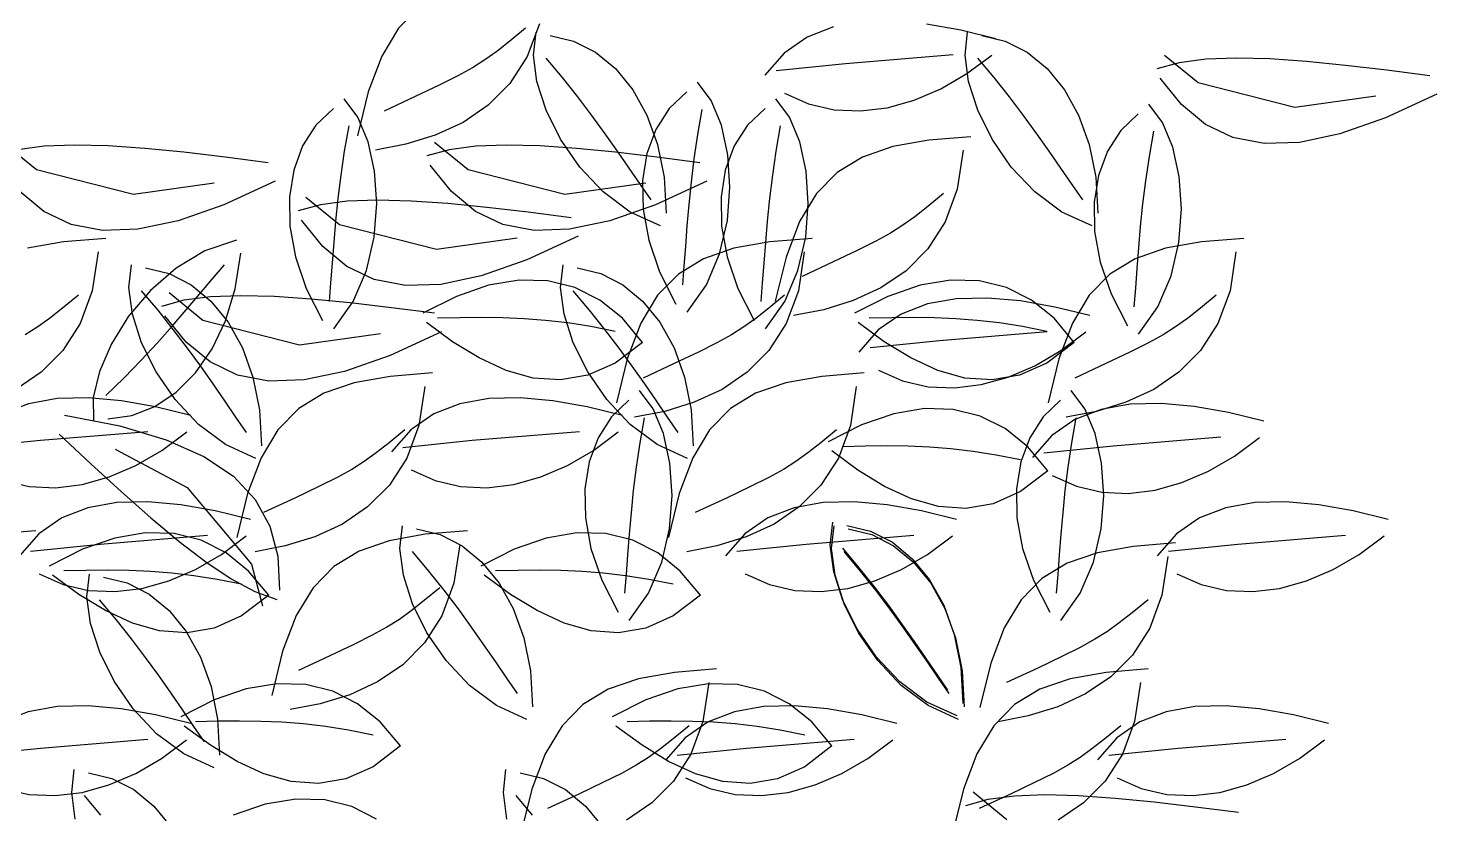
# Model space of a CAD drawing. Header units: millimetres. Extents: x 284148 to 331264, y 78716 to 101523.
# Drawn here: x 316398.7 to 316828.9, y 85575.2 to 85815.1 of the extents above; entities that cross this region are included whole.
import ezdxf

# ---------------------------------------------------------------- set-up
doc = ezdxf.new("R2010")
doc.units = ezdxf.units.MM

# ---------------------------------------------------------------- blocks, each defined once
blk = doc.blocks.new('A$C4D901EEA')
for p, q in [((801.25, 1204.47), (794.92, 1198)), ((794.92, 1198), (789.78, 1189.47)), ((833.69, 1198.01), (828.88, 1194.06)), ((837.93, 1199.37), (834.24, 1189.38)), ((836.1, 1189.81), (836.89, 1196.78)), ((927.73, 1198.38), (919.73, 1195.27)), ((966.6, 1197.39), (956.13, 1199.26)), ((977.35, 1194.78), (966.6, 1197.39)), ((967.92, 1189.81), (968.72, 1196.78)), ((828.88, 1194.06), (824.91, 1190.93)), ((841.19, 1195.82), (848.39, 1194.09)), ((848.39, 1194.09), (855.09, 1190.67)), ((919.73, 1195.27), (912.7, 1190.43)), ((973.02, 1195.82), (980.22, 1194.09)), ((980.22, 1194.09), (986.92, 1190.67)), ((789.78, 1189.47), (785.64, 1178.61)), ((821.28, 1188.32), (817.48, 1185.94)), ((824.91, 1190.93), (821.28, 1188.32)), ((834.24, 1189.38), (828.94, 1181.13)), ((837.18, 1181.69), (836.1, 1189.81)), ((839.87, 1188.88), (844.89, 1182.92)), ((855.09, 1190.67), (861.16, 1185.67)), ((912.7, 1190.43), (906.78, 1183.66)), ((964.26, 1189.85), (931.44, 1187.14)), ((969.01, 1181.69), (967.92, 1189.81)), ((968.47, 1184.12), (976.09, 1189.79)), ((971.7, 1188.88), (976.72, 1182.92)), ((986.92, 1190.67), (992.98, 1185.67)), ((1033.34, 1187.46), (1026.47, 1185.57)), ((1039.09, 1181.31), (1028.85, 1189.69)), ((1041.47, 1188.53), (1033.34, 1187.46)), ((1050.75, 1188.87), (1041.47, 1188.53)), ((1061.03, 1188.61), (1050.75, 1188.87)), ((1072.21, 1187.83), (1061.03, 1188.61)), ((1084.16, 1186.65), (1072.21, 1187.83)), ((813.01, 1183.48), (807.36, 1180.65)), ((817.48, 1185.94), (813.01, 1183.48)), ((861.16, 1185.67), (866.43, 1179.23)), ((931.44, 1187.14), (910.23, 1184.95)), ((960.53, 1179.5), (968.47, 1184.12)), ((992.98, 1185.67), (998.25, 1179.23)), ((1096.76, 1185.17), (1084.16, 1186.65)), ((1109.88, 1183.49), (1096.76, 1185.17)), ((807.36, 1180.65), (800.03, 1177.16)), ((828.94, 1181.13), (822.3, 1174.46)), ((839.99, 1172.95), (837.18, 1181.69)), ((844.89, 1182.92), (849.55, 1177.07)), ((866.43, 1179.23), (870.75, 1171.47)), ((890.37, 1175.91), (886.18, 1181.54)), ((952.39, 1176.01), (960.53, 1179.5)), ((971.82, 1172.95), (969.01, 1181.69)), ((976.72, 1182.92), (981.37, 1177.07)), ((998.25, 1179.23), (1002.58, 1171.47)), ((1034, 1174.67), (1027.53, 1182.75)), ((1068.69, 1173.77), (1039.09, 1181.31)), ((782.48, 1170.85), (778.28, 1176.48)), ((785.64, 1178.61), (782.34, 1165.12)), ((800.03, 1177.16), (790.5, 1172.71)), ((849.55, 1177.07), (853.87, 1171.35)), ((882.95, 1178.55), (877.59, 1173.44)), ((893.51, 1168.35), (890.37, 1175.91)), ((914.3, 1170.85), (910.11, 1176.48)), ((912.78, 1178.18), (920.16, 1174.88)), ((920.16, 1174.88), (927.93, 1173.09)), ((944.16, 1173.73), (952.39, 1176.01)), ((981.37, 1177.07), (985.7, 1171.35)), ((1028.25, 1169.21), (1024.06, 1174.84)), ((1041.34, 1168.62), (1034, 1174.67)), ((1093.35, 1177.26), (1068.69, 1173.77)), ((1112.01, 1177.85), (1096.34, 1170.61)), ((775.05, 1173.49), (769.69, 1168.38)), ((785.62, 1163.29), (782.48, 1170.85)), ((822.3, 1174.46), (814.6, 1169.24)), ((844.39, 1164.08), (839.99, 1172.95)), ((853.87, 1171.35), (857.91, 1165.79)), ((870.75, 1171.47), (873.99, 1162.51)), ((877.59, 1173.44), (873.51, 1167.11)), ((887.57, 1173.21), (886.23, 1165.53)), ((906.88, 1173.49), (901.52, 1168.38)), ((917.45, 1163.29), (914.3, 1170.85)), ((927.93, 1173.09), (935.97, 1172.74)), ((935.97, 1172.74), (944.16, 1173.73)), ((976.22, 1164.08), (971.82, 1172.95)), ((985.7, 1171.35), (989.74, 1165.79)), ((1002.58, 1171.47), (1005.82, 1162.51)), ((1020.83, 1171.86), (1015.47, 1166.74)), ((1096.34, 1170.61), (1082.42, 1165.73)), ((769.69, 1168.38), (765.62, 1162.05)), ((779.68, 1168.15), (778.33, 1160.47)), ((814.6, 1169.24), (806.12, 1165.31)), ((873.51, 1167.11), (870.78, 1159.74)), ((895.47, 1159.37), (893.51, 1168.35)), ((901.52, 1168.38), (897.45, 1162.05)), ((911.51, 1168.15), (910.16, 1160.47)), ((1015.47, 1166.74), (1011.39, 1160.41)), ((1025.46, 1166.52), (1024.11, 1158.84)), ((1031.39, 1161.65), (1028.25, 1169.21)), ((1049.71, 1164.64), (1041.34, 1168.62)), ((684.31, 1154.76), (674.07, 1163.14)), ((686.69, 1161.98), (678.56, 1160.91)), ((695.97, 1162.33), (686.69, 1161.98)), ((706.25, 1162.06), (695.97, 1162.33)), ((717.43, 1161.28), (706.25, 1162.06)), ((765.62, 1162.05), (762.89, 1154.68)), ((787.58, 1154.31), (785.62, 1163.29)), ((797.13, 1162.54), (787.91, 1160.78)), ((806.12, 1165.31), (797.13, 1162.54)), ((816.14, 1154.76), (805.9, 1163.14)), ((818.52, 1161.98), (810.39, 1160.91)), ((827.79, 1162.33), (818.52, 1161.98)), ((838.08, 1162.06), (827.79, 1162.33)), ((849.26, 1161.28), (838.08, 1162.06)), ((850.23, 1155.61), (844.39, 1164.08)), ((857.91, 1165.79), (861.7, 1160.41)), ((873.99, 1162.51), (875.99, 1152.48)), ((886.23, 1165.53), (885.14, 1158.14)), ((897.45, 1162.05), (894.71, 1154.68)), ((919.41, 1154.31), (917.45, 1163.29)), ((945.85, 1161.84), (936.59, 1158.65)), ((956.84, 1163.81), (945.85, 1161.84)), ((969.74, 1164.84), (956.84, 1163.81)), ((982.06, 1155.61), (976.22, 1164.08)), ((989.74, 1165.79), (993.53, 1160.41)), ((1005.82, 1162.51), (1007.82, 1152.48)), ((1033.35, 1152.68), (1031.39, 1161.65)), ((1059.25, 1162.8), (1049.71, 1164.64)), ((1070.1, 1163.14), (1059.25, 1162.8)), ((1082.42, 1165.73), (1070.1, 1163.14)), ((729.38, 1160.1), (717.43, 1161.28)), ((741.98, 1158.62), (729.38, 1160.1)), ((755.1, 1156.94), (741.98, 1158.62)), ((778.33, 1160.47), (777.25, 1153.08)), ((810.39, 1160.91), (803.52, 1159.02)), ((861.21, 1160.1), (849.26, 1161.28)), ((873.81, 1158.62), (861.21, 1160.1)), ((861.7, 1160.41), (865.28, 1155.22)), ((870.78, 1159.74), (869.46, 1151.52)), ((886.93, 1156.94), (873.81, 1158.62)), ((885.14, 1158.14), (884.27, 1151.02)), ((896.12, 1149.5), (895.47, 1159.37)), ((910.16, 1160.47), (909.08, 1153.08)), ((936.59, 1158.65), (928.89, 1153.96)), ((967.36, 1160.72), (965.56, 1148.86)), ((993.53, 1160.41), (997.11, 1155.22)), ((1011.39, 1160.41), (1008.66, 1153.05)), ((1024.11, 1158.84), (1023.02, 1151.44)), ((713.91, 1147.22), (684.31, 1154.76)), ((762.89, 1154.68), (761.57, 1146.46)), ((777.25, 1153.08), (776.38, 1145.96)), ((788.23, 1144.43), (787.58, 1154.31)), ((811.04, 1148.12), (804.58, 1156.2)), ((845.74, 1147.22), (816.14, 1154.76)), ((857.36, 1148.03), (850.23, 1155.61)), ((865.28, 1155.22), (868.68, 1150.26)), ((894.71, 1154.68), (893.39, 1146.46)), ((909.08, 1153.08), (908.2, 1145.96)), ((920.06, 1144.43), (919.41, 1154.31)), ((928.89, 1153.96), (922.56, 1147.49)), ((989.19, 1148.03), (982.06, 1155.61)), ((997.11, 1155.22), (1000.51, 1150.26)), ((1008.66, 1153.05), (1007.34, 1144.83)), ((738.57, 1150.71), (713.91, 1147.22)), ((757.23, 1151.3), (741.56, 1144.06)), ((870.39, 1150.71), (845.74, 1147.22)), ((868.68, 1150.26), (871.94, 1145.54)), ((869.46, 1151.52), (869.62, 1142.64)), ((889.06, 1151.3), (873.39, 1144.06)), ((875.99, 1152.48), (876.61, 1141.5)), ((884.27, 1151.02), (883.57, 1144.18)), ((895.33, 1139.23), (896.12, 1149.5)), ((965.56, 1148.86), (961.87, 1138.87)), ((1000.51, 1150.26), (1003.77, 1145.54)), ((1007.82, 1152.48), (1008.44, 1141.5)), ((1023.02, 1151.44), (1022.15, 1144.33)), ((1034, 1142.8), (1033.35, 1152.68)), ((686.56, 1142.07), (679.22, 1148.12)), ((761.57, 1146.46), (761.72, 1137.58)), ((776.85, 1137.92), (766.61, 1146.31)), ((779.23, 1145.14), (771.1, 1144.08)), ((776.38, 1145.96), (775.68, 1139.12)), ((788.5, 1145.49), (779.23, 1145.14)), ((787.44, 1134.17), (788.23, 1144.43)), ((798.79, 1145.22), (788.5, 1145.49)), ((809.97, 1144.44), (798.79, 1145.22)), ((821.92, 1143.26), (809.97, 1144.44)), ((818.39, 1142.07), (811.04, 1148.12)), ((865.64, 1141.87), (857.36, 1148.03)), ((893.39, 1146.46), (893.55, 1137.58)), ((908.2, 1145.96), (907.51, 1139.12)), ((922.56, 1147.49), (917.41, 1138.96)), ((919.27, 1134.17), (920.06, 1144.43)), ((961.33, 1147.5), (956.52, 1143.55)), ((997.47, 1141.87), (989.19, 1148.03)), ((1007.34, 1144.83), (1007.5, 1135.94)), ((694.93, 1138.09), (686.56, 1142.07)), ((741.56, 1144.06), (727.64, 1139.18)), ((771.1, 1144.08), (764.22, 1142.19)), ((826.76, 1138.09), (818.39, 1142.07)), ((834.52, 1141.78), (821.92, 1143.26)), ((847.64, 1140.1), (834.52, 1141.78)), ((873.39, 1144.06), (859.47, 1139.18)), ((874.92, 1137.64), (865.64, 1141.87)), ((869.62, 1142.64), (871.32, 1133.26)), ((883.57, 1144.18), (883, 1137.62)), ((952.55, 1140.42), (948.92, 1137.81)), ((956.52, 1143.55), (952.55, 1140.42)), ((1006.74, 1137.64), (997.47, 1141.87)), ((1022.15, 1144.33), (1021.45, 1137.49)), ((1033.21, 1132.54), (1034, 1142.8)), ((704.47, 1136.25), (694.93, 1138.09)), ((715.32, 1136.59), (704.47, 1136.25)), ((727.64, 1139.18), (715.32, 1136.59)), ((761.72, 1137.58), (763.42, 1128.2)), ((771.75, 1131.29), (765.29, 1139.36)), ((775.68, 1139.12), (775.11, 1132.56)), ((806.45, 1130.38), (776.85, 1137.92)), ((836.3, 1136.25), (826.76, 1138.09)), ((847.15, 1136.59), (836.3, 1136.25)), ((859.47, 1139.18), (847.15, 1136.59)), ((883, 1137.62), (882.51, 1131.35)), ((892.97, 1129.1), (895.33, 1139.23)), ((893.55, 1137.58), (895.25, 1128.2)), ((907.51, 1139.12), (906.93, 1132.56)), ((917.41, 1138.96), (913.28, 1128.1)), ((948.92, 1137.81), (945.12, 1135.43)), ((961.87, 1138.87), (956.57, 1130.62)), ((1007.5, 1135.94), (1009.2, 1126.57)), ((1021.45, 1137.49), (1020.88, 1130.93)), ((692.62, 1132.79), (681.63, 1130.82)), ((705.53, 1133.82), (692.62, 1132.79)), ((745.44, 1133.31), (735.79, 1130.01)), ((775.11, 1132.56), (774.62, 1126.28)), ((785.08, 1124.04), (787.44, 1134.17)), ((831.1, 1133.87), (806.45, 1130.38)), ((849.77, 1134.46), (834.09, 1127.23)), ((871.32, 1133.26), (874.63, 1123.58)), ((908.31, 1132.79), (897.32, 1130.82)), ((906.93, 1132.56), (906.45, 1126.28)), ((921.21, 1133.82), (908.31, 1132.79)), ((916.9, 1124.04), (919.27, 1134.17)), ((940.65, 1132.97), (935, 1130.14)), ((945.12, 1135.43), (940.65, 1132.97)), ((1040.14, 1132.79), (1029.15, 1130.82)), ((1030.85, 1122.41), (1033.21, 1132.54)), ((1053.04, 1133.82), (1040.14, 1132.79)), ((703.14, 1129.7), (701.34, 1117.83)), ((735.79, 1130.01), (726.94, 1124.7)), ((745.04, 1118.44), (746.74, 1129.3)), ((763.42, 1128.2), (766.73, 1118.52)), ((779.1, 1125.23), (771.75, 1131.29)), ((834.09, 1127.23), (820.17, 1122.34)), ((888.06, 1127.62), (880.36, 1122.93)), ((882.51, 1131.35), (882.07, 1125.35)), ((897.32, 1130.82), (888.06, 1127.62)), ((888.91, 1119.62), (892.97, 1129.1)), ((895.25, 1128.2), (898.56, 1118.52)), ((913.28, 1128.1), (909.97, 1114.61)), ((918.83, 1129.7), (917.03, 1117.83)), ((935, 1130.14), (927.66, 1126.65)), ((956.57, 1130.62), (949.94, 1123.95)), ((1019.89, 1127.62), (1012.19, 1122.93)), ((1029.15, 1130.82), (1019.89, 1127.62)), ((1020.88, 1130.93), (1020.4, 1124.65)), ((1050.66, 1129.7), (1048.86, 1117.83)), ((712.55, 1118.77), (713.35, 1125.74)), ((717.64, 1124.78), (724.84, 1123.05)), ((726.94, 1124.7), (719.1, 1117.87)), ((724.84, 1123.05), (731.55, 1119.63)), ((737.98, 1121.37), (741.7, 1125.74)), ((774.62, 1126.28), (774.17, 1120.28)), ((787.47, 1121.26), (779.1, 1125.23)), ((781.01, 1114.56), (785.08, 1124.04)), ((844.38, 1118.77), (845.17, 1125.74)), ((849.47, 1124.78), (856.67, 1123.05)), ((856.67, 1123.05), (863.38, 1119.63)), ((880.36, 1122.93), (874.02, 1116.46)), ((874.63, 1123.58), (879.61, 1113.78)), ((882.07, 1125.35), (881.62, 1119.62)), ((906.45, 1126.28), (906, 1120.28)), ((912.84, 1114.56), (916.9, 1124.04)), ((927.66, 1126.65), (918.13, 1122.2)), ((949.94, 1123.95), (942.24, 1118.73)), ((1012.19, 1122.93), (1005.85, 1116.46)), ((1009.2, 1126.57), (1012.51, 1116.89)), ((1020.4, 1124.65), (1019.95, 1118.65)), ((713.63, 1110.65), (712.55, 1118.77)), ((731.55, 1119.63), (737.61, 1114.63)), ((734.11, 1116.76), (737.98, 1121.37)), ((774.17, 1120.28), (773.73, 1114.56)), ((797, 1119.41), (787.47, 1121.26)), ((807.86, 1119.76), (797, 1119.41)), ((820.17, 1122.34), (807.86, 1119.76)), ((822.36, 1119.49), (812.56, 1116.12)), ((831.71, 1121.05), (822.36, 1119.49)), ((840.53, 1120.82), (831.71, 1121.05)), ((848.77, 1118.79), (840.53, 1120.82)), ((845.46, 1110.65), (844.38, 1118.77)), ((856.37, 1114.98), (848.77, 1118.79)), ((863.38, 1119.63), (869.44, 1114.63)), ((883.02, 1111.3), (888.91, 1119.62)), ((906, 1120.28), (905.55, 1114.56)), ((942.24, 1118.73), (933.76, 1114.8)), ((954.19, 1119.49), (944.38, 1116.12)), ((963.53, 1121.05), (954.19, 1119.49)), ((972.36, 1120.82), (963.53, 1121.05)), ((980.6, 1118.79), (972.36, 1120.82)), ((988.2, 1114.98), (980.6, 1118.79)), ((1019.95, 1118.65), (1019.5, 1112.93)), ((1026.79, 1112.93), (1030.85, 1122.41)), ((697.11, 1116.47), (692.3, 1112.52)), ((701.34, 1117.83), (697.66, 1107.84)), ((719.1, 1117.87), (712.45, 1110.02)), ((716.32, 1117.84), (721.34, 1111.88)), ((729.35, 1114.91), (722.48, 1113.02)), ((735.1, 1108.76), (724.86, 1117.14)), ((737.48, 1115.98), (729.35, 1114.91)), ((730.04, 1111.96), (734.11, 1116.76)), ((746.76, 1116.32), (737.48, 1115.98)), ((737.61, 1114.63), (742.88, 1108.19)), ((742.06, 1108.66), (745.04, 1118.44)), ((757.04, 1116.06), (746.76, 1116.32)), ((768.22, 1115.28), (757.04, 1116.06)), ((766.73, 1118.52), (771.72, 1108.72)), ((780.17, 1114.1), (768.22, 1115.28)), ((775.12, 1106.24), (781.01, 1114.56)), ((812.56, 1116.12), (802.34, 1110.94)), ((848.15, 1117.84), (853.17, 1111.88)), ((863.28, 1109.41), (856.37, 1114.98)), ((874.02, 1116.46), (868.88, 1107.93)), ((869.44, 1114.63), (874.71, 1108.19)), ((898.56, 1118.52), (903.55, 1108.72)), ((906.95, 1106.24), (912.84, 1114.56)), ((912.8, 1116.47), (907.98, 1112.52)), ((917.03, 1117.83), (913.34, 1107.84)), ((933.76, 1114.8), (924.77, 1112.03)), ((944.38, 1116.12), (934.17, 1110.94)), ((965.26, 1115.38), (956.44, 1113.82)), ((974.78, 1115.61), (965.26, 1115.38)), ((984.84, 1114.7), (974.78, 1115.61)), ((995.32, 1112.83), (984.84, 1114.7)), ((995.11, 1109.41), (988.2, 1114.98)), ((1005.85, 1116.46), (1000.71, 1107.93)), ((1012.51, 1116.89), (1017.49, 1107.09)), ((1044.63, 1116.47), (1039.81, 1112.52)), ((1048.86, 1117.83), (1045.17, 1107.84)), ((692.3, 1112.52), (688.33, 1109.39)), ((712.45, 1110.02), (707.19, 1101.63)), ((716.45, 1101.91), (713.63, 1110.65)), ((721.34, 1111.88), (726, 1106.03)), ((730, 1102.12), (723.54, 1110.2)), ((725.73, 1106.98), (730.04, 1111.96)), ((792.77, 1112.62), (780.17, 1114.1)), ((805.89, 1110.94), (792.77, 1112.62)), ((848.28, 1101.91), (845.46, 1110.65)), ((853.17, 1111.88), (857.83, 1106.03)), ((907.98, 1112.52), (904.02, 1109.39)), ((924.77, 1112.03), (915.55, 1110.27)), ((948.44, 1110.71), (941.42, 1105.87)), ((956.44, 1113.82), (948.44, 1110.71)), ((1006.07, 1110.22), (995.32, 1112.83)), ((1020.9, 1104.6), (1026.79, 1112.93)), ((1039.81, 1112.52), (1035.84, 1109.39)), ((684.7, 1106.78), (680.9, 1104.4)), ((688.33, 1109.39), (684.7, 1106.78)), ((697.66, 1107.84), (692.35, 1099.59)), ((721.16, 1101.84), (725.73, 1106.98)), ((726, 1106.03), (730.33, 1100.31)), ((764.7, 1101.22), (735.1, 1108.76)), ((737.95, 1100.06), (742.06, 1108.66)), ((742.88, 1108.19), (747.21, 1100.43)), ((811.41, 1102.27), (803.41, 1108.12)), ((813.7, 1109.59), (806.85, 1109.42)), ((820.31, 1109.66), (813.7, 1109.59)), ((826.79, 1109.58), (820.31, 1109.66)), ((833.26, 1109.3), (826.79, 1109.58)), ((839.82, 1108.78), (833.26, 1109.3)), ((846.57, 1107.98), (839.82, 1108.78)), ((853.63, 1106.86), (846.57, 1107.98)), ((861.11, 1105.37), (853.63, 1106.86)), ((857.83, 1106.03), (862.16, 1100.31)), ((869.43, 1102.06), (863.28, 1109.41)), ((868.88, 1107.93), (864.75, 1097.07)), ((874.71, 1108.19), (879.04, 1100.43)), ((900.39, 1106.78), (896.59, 1104.4)), ((904.02, 1109.39), (900.39, 1106.78)), ((913.34, 1107.84), (908.04, 1099.59)), ((943.24, 1102.27), (935.24, 1108.12)), ((941.42, 1105.87), (935.5, 1099.09)), ((945.53, 1109.59), (938.68, 1109.42)), ((952.14, 1109.66), (945.53, 1109.59)), ((958.62, 1109.58), (952.14, 1109.66)), ((965.09, 1109.3), (958.62, 1109.58)), ((971.65, 1108.78), (965.09, 1109.3)), ((978.4, 1107.98), (971.65, 1108.78)), ((985.46, 1106.86), (978.4, 1107.98)), ((992.93, 1105.37), (985.46, 1106.86)), ((1001.26, 1102.06), (995.11, 1109.41)), ((1000.71, 1107.93), (996.58, 1097.07)), ((1032.21, 1106.78), (1028.42, 1104.4)), ((1035.84, 1109.39), (1032.21, 1106.78)), ((1045.17, 1107.84), (1039.87, 1099.59)), ((707.19, 1101.63), (703.53, 1093.21)), ((716.29, 1096.59), (721.16, 1101.84)), ((720.85, 1093.04), (716.45, 1101.91)), ((737.35, 1096.07), (730, 1102.12)), ((789.35, 1104.71), (764.7, 1101.22)), ((808.02, 1105.3), (792.35, 1098.06)), ((819.54, 1097.31), (811.41, 1102.27)), ((852.68, 1093.04), (848.28, 1101.91)), ((869.43, 1102.06), (861.11, 1095.73)), ((892.12, 1101.94), (886.47, 1099.11)), ((896.59, 1104.4), (892.12, 1101.94)), ((960.15, 1102.58), (938.94, 1100.39)), ((951.37, 1097.31), (943.24, 1102.27)), ((992.97, 1105.28), (960.15, 1102.58)), ((1001.26, 1102.06), (992.93, 1095.73)), ((997.19, 1099.55), (1004.8, 1105.23)), ((1023.95, 1101.94), (1018.3, 1099.11)), ((1028.42, 1104.4), (1023.95, 1101.94)), ((692.35, 1099.59), (685.72, 1092.92)), ((730.33, 1100.31), (734.37, 1094.75)), ((732.87, 1092.76), (737.95, 1100.06)), ((747.21, 1100.43), (750.45, 1091.47)), ((792.35, 1098.06), (778.43, 1093.18)), ((827.76, 1093.52), (819.54, 1097.31)), ((862.16, 1100.31), (866.2, 1094.75)), ((879.04, 1100.43), (882.28, 1091.47)), ((886.47, 1099.11), (879.13, 1095.62)), ((908.04, 1099.59), (901.41, 1092.92)), ((959.59, 1093.52), (951.37, 1097.31)), ((989.25, 1094.94), (997.19, 1099.55)), ((1018.3, 1099.11), (1010.96, 1095.62)), ((1039.87, 1099.59), (1033.23, 1092.92)), ((685.72, 1092.92), (678.02, 1087.7)), ((703.53, 1093.21), (701.65, 1085.24)), ((711.08, 1091.23), (716.29, 1096.59)), ((726.69, 1084.57), (720.85, 1093.04)), ((734.37, 1094.75), (738.16, 1089.37)), ((745.72, 1092.09), (737.35, 1096.07)), ((778.43, 1093.18), (766.11, 1090.59)), ((836.06, 1091.18), (827.76, 1093.52)), ((858.51, 1084.57), (852.68, 1093.04)), ((861.11, 1095.73), (852.75, 1092)), ((864.75, 1097.07), (861.44, 1083.58)), ((866.2, 1094.75), (869.98, 1089.37)), ((879.13, 1095.62), (869.6, 1091.17)), ((901.41, 1092.92), (893.71, 1087.7)), ((941.49, 1093.62), (948.87, 1090.32)), ((967.88, 1091.18), (959.59, 1093.52)), ((981.11, 1091.45), (989.25, 1094.94)), ((992.93, 1095.73), (984.58, 1092)), ((996.58, 1097.07), (993.27, 1083.58)), ((1010.96, 1095.62), (1001.43, 1091.17)), ((1033.23, 1092.92), (1025.54, 1087.7)), ((705.49, 1085.79), (711.08, 1091.23)), ((726.99, 1086.87), (732.87, 1092.76)), ((738.16, 1089.37), (741.73, 1084.18)), ((755.26, 1090.25), (745.72, 1092.09)), ((750.45, 1091.47), (752.45, 1081.44)), ((766.11, 1090.59), (755.26, 1090.25)), ((781.38, 1089.71), (772.13, 1086.52)), ((792.37, 1091.68), (781.38, 1089.71)), ((805.28, 1092.71), (792.37, 1091.68)), ((802.89, 1088.59), (801.09, 1076.72)), ((844.39, 1090.58), (836.06, 1091.18)), ((852.75, 1092), (844.39, 1090.58)), ((869.98, 1089.37), (873.56, 1084.18)), ((882.28, 1091.47), (884.28, 1081.44)), ((913.21, 1089.71), (903.96, 1086.52)), ((924.2, 1091.68), (913.21, 1089.71)), ((937.11, 1092.71), (924.2, 1091.68)), ((934.72, 1088.59), (932.92, 1076.72)), ((948.87, 1090.32), (956.64, 1088.53)), ((956.64, 1088.53), (964.68, 1088.17)), ((964.68, 1088.17), (972.88, 1089.17)), ((976.22, 1090.58), (967.88, 1091.18)), ((972.88, 1089.17), (981.11, 1091.45)), ((984.58, 1092), (976.22, 1090.58)), ((690.67, 1084.89), (681.84, 1083.32)), ((700.18, 1085.12), (690.67, 1084.89)), ((710.25, 1084.2), (700.18, 1085.12)), ((701.65, 1085.24), (701.75, 1078.22)), ((720.72, 1082.34), (710.25, 1084.2)), ((720.46, 1082.5), (726.99, 1086.87)), ((733.82, 1076.99), (726.69, 1084.57)), ((741.73, 1084.18), (745.13, 1079.22)), ((772.13, 1086.52), (764.42, 1081.83)), ((822.5, 1084.89), (813.67, 1083.32)), ((832.01, 1085.12), (822.5, 1084.89)), ((842.07, 1084.2), (832.01, 1085.12)), ((852.55, 1082.34), (842.07, 1084.2)), ((865.65, 1076.99), (858.51, 1084.57)), ((865.28, 1084.39), (859.93, 1079.28)), ((872.71, 1081.75), (868.52, 1087.38)), ((873.56, 1084.18), (876.96, 1079.22)), ((893.71, 1087.7), (885.23, 1083.77)), ((903.96, 1086.52), (896.25, 1081.83)), ((997.11, 1084.39), (991.75, 1079.28)), ((1004.54, 1081.75), (1000.35, 1087.38)), ((1025.54, 1087.7), (1017.06, 1083.77)), ((681.84, 1083.32), (673.85, 1080.22)), ((713.45, 1079.76), (720.46, 1082.5)), ((731.47, 1079.72), (720.72, 1082.34)), ((752.45, 1081.44), (753.06, 1070.46)), ((764.42, 1081.83), (758.09, 1075.36)), ((805.68, 1080.22), (798.65, 1075.37)), ((813.67, 1083.32), (805.68, 1080.22)), ((863.3, 1079.72), (852.55, 1082.34)), ((876.24, 1081), (867.02, 1079.24)), ((875.85, 1074.19), (872.71, 1081.75)), ((885.23, 1083.77), (876.24, 1081)), ((884.28, 1081.44), (884.89, 1070.46)), ((896.25, 1081.83), (889.92, 1075.36)), ((946.15, 1080.27), (936.35, 1076.9)), ((955.5, 1081.83), (946.15, 1080.27)), ((964.32, 1081.6), (955.5, 1081.83)), ((972.56, 1079.57), (964.32, 1081.6)), ((1008.07, 1081), (998.84, 1079.24)), ((1009.5, 1081.61), (1001.5, 1078.5)), ((1007.68, 1074.19), (1004.54, 1081.75)), ((1017.06, 1083.77), (1008.07, 1081)), ((1018.32, 1083.18), (1009.5, 1081.61)), ((1027.84, 1083.4), (1018.32, 1083.18)), ((1037.9, 1082.49), (1027.84, 1083.4)), ((1048.38, 1080.62), (1037.9, 1082.49)), ((1059.13, 1078.01), (1048.38, 1080.62)), ((692.89, 1079.85), (709.83, 1076.54)), ((706.12, 1078.75), (713.45, 1079.76)), ((709.83, 1076.54), (723.97, 1072.35)), ((742.09, 1070.83), (733.82, 1076.99)), ((745.13, 1079.22), (748.39, 1074.5)), ((801.09, 1076.72), (797.41, 1066.74)), ((859.93, 1079.28), (855.85, 1072.95)), ((873.92, 1070.83), (865.65, 1076.99)), ((869.91, 1079.06), (868.57, 1071.38)), ((876.96, 1079.22), (880.22, 1074.5)), ((936.35, 1076.9), (926.13, 1071.72)), ((932.92, 1076.72), (929.23, 1066.74)), ((980.17, 1075.77), (972.56, 1079.57)), ((987.07, 1070.19), (980.17, 1075.77)), ((991.75, 1079.28), (987.68, 1072.95)), ((1001.5, 1078.5), (994.48, 1073.66)), ((1001.74, 1079.06), (1000.39, 1071.38)), ((685.56, 1072.09), (664.35, 1069.9)), ((718.38, 1074.79), (685.56, 1072.09)), ((691.3, 1074.03), (700.96, 1064.99)), ((722.59, 1069.06), (730.2, 1074.73)), ((723.97, 1072.35), (735.47, 1067.23)), ((758.09, 1075.36), (752.94, 1066.83)), ((792.05, 1071.42), (788.08, 1068.29)), ((796.86, 1075.36), (792.05, 1071.42)), ((798.65, 1075.37), (792.73, 1068.6)), ((817.38, 1072.09), (796.17, 1069.9)), ((850.21, 1074.79), (817.38, 1072.09)), ((855.85, 1072.95), (853.12, 1065.59)), ((854.42, 1069.06), (862.03, 1074.73)), ((868.57, 1071.38), (867.48, 1063.98)), ((877.81, 1065.22), (875.85, 1074.19)), ((889.92, 1075.36), (884.77, 1066.83)), ((923.88, 1071.42), (919.91, 1068.29)), ((928.69, 1075.36), (923.88, 1071.42)), ((987.68, 1072.95), (984.95, 1065.59)), ((994.48, 1073.66), (988.55, 1066.88)), ((1000.39, 1071.38), (999.31, 1063.98)), ((1009.64, 1065.22), (1007.68, 1074.19)), ((1046.03, 1073.07), (1013.21, 1070.37)), ((1050.25, 1067.35), (1057.86, 1073.02)), ((708.36, 1069.4), (730.39, 1057.79)), ((714.65, 1064.44), (722.59, 1069.06)), ((735.47, 1067.23), (744.47, 1061.16)), ((751.37, 1066.6), (742.09, 1070.83)), ((788.08, 1068.29), (784.45, 1065.68)), ((846.48, 1064.44), (854.42, 1069.06)), ((883.2, 1066.6), (873.92, 1070.83)), ((919.91, 1068.29), (916.28, 1065.68)), ((935.21, 1063.05), (927.2, 1068.9)), ((937.49, 1070.38), (930.64, 1070.2)), ((944.1, 1070.45), (937.49, 1070.38)), ((950.59, 1070.36), (944.1, 1070.45)), ((957.05, 1070.08), (950.59, 1070.36)), ((963.61, 1069.56), (957.05, 1070.08)), ((970.36, 1068.76), (963.61, 1069.56)), ((977.42, 1067.64), (970.36, 1068.76)), ((984.9, 1066.15), (977.42, 1067.64)), ((993.23, 1062.84), (987.07, 1070.19)), ((1013.21, 1070.37), (992, 1068.18)), ((1042.31, 1062.73), (1050.25, 1067.35)), ((700.96, 1064.99), (710.31, 1056.41)), ((706.51, 1060.96), (714.65, 1064.44)), ((752.94, 1066.83), (748.81, 1055.96)), ((780.65, 1063.29), (776.18, 1060.84)), ((784.45, 1065.68), (780.65, 1063.29)), ((797.41, 1066.74), (792.11, 1058.48)), ((798.73, 1063.13), (806.1, 1059.83)), ((838.34, 1060.96), (846.48, 1064.44)), ((853.12, 1065.59), (851.8, 1057.37)), ((867.48, 1063.98), (866.61, 1056.86)), ((878.46, 1055.34), (877.81, 1065.22)), ((884.77, 1066.83), (880.64, 1055.96)), ((912.48, 1063.29), (908.01, 1060.84)), ((916.28, 1065.68), (912.48, 1063.29)), ((929.23, 1066.74), (923.93, 1058.48)), ((943.33, 1058.09), (935.21, 1063.05)), ((984.95, 1065.59), (983.63, 1057.37)), ((993.23, 1062.84), (984.9, 1056.52)), ((999.31, 1063.98), (998.44, 1056.86)), ((1010.29, 1055.34), (1009.64, 1065.22)), ((1034.16, 1059.24), (1042.31, 1062.73)), ((674.28, 1059.83), (682.05, 1058.04)), ((690.09, 1057.68), (698.28, 1058.68)), ((698.28, 1058.68), (706.51, 1060.96)), ((744.47, 1061.16), (751.12, 1054.08)), ((776.18, 1060.84), (770.53, 1058.01)), ((792.11, 1058.48), (785.47, 1051.82)), ((806.1, 1059.83), (813.87, 1058.04)), ((821.92, 1057.68), (830.11, 1058.68)), ((830.11, 1058.68), (838.34, 1060.96)), ((908.01, 1060.84), (902.36, 1058.01)), ((923.93, 1058.48), (917.3, 1051.82)), ((994.55, 1061.41), (1001.93, 1058.11)), ((1025.94, 1056.96), (1034.16, 1059.24)), ((682.05, 1058.04), (690.09, 1057.68)), ((710.31, 1056.41), (719.3, 1048.46)), ((730.39, 1057.79), (749.97, 1034.35)), ((748.81, 1055.96), (745.51, 1042.48)), ((751.12, 1054.08), (755.58, 1045.95)), ((763.19, 1054.52), (753.67, 1050.06)), ((770.53, 1058.01), (763.19, 1054.52)), ((813.87, 1058.04), (821.92, 1057.68)), ((851.8, 1057.37), (851.96, 1048.48)), ((866.61, 1056.86), (865.91, 1050.03)), ((880.64, 1055.96), (877.33, 1042.48)), ((877.67, 1045.08), (878.46, 1055.34)), ((895.02, 1054.52), (885.49, 1050.06)), ((902.36, 1058.01), (895.02, 1054.52)), ((951.55, 1054.3), (943.33, 1058.09)), ((959.85, 1051.96), (951.55, 1054.3)), ((984.9, 1056.52), (976.54, 1052.78)), ((983.63, 1057.37), (983.78, 1048.48)), ((998.44, 1056.86), (997.74, 1050.03)), ((1001.93, 1058.11), (1009.7, 1056.32)), ((1009.5, 1045.08), (1010.29, 1055.34)), ((1009.7, 1056.32), (1017.74, 1055.96)), ((1017.74, 1055.96), (1025.94, 1056.96)), ((700.05, 1051.58), (692.05, 1048.47)), ((708.87, 1053.15), (700.05, 1051.58)), ((718.38, 1053.38), (708.87, 1053.15)), ((728.45, 1052.46), (718.38, 1053.38)), ((738.92, 1050.6), (728.45, 1052.46)), ((749.67, 1047.98), (738.92, 1050.6)), ((785.47, 1051.82), (777.77, 1046.59)), ((865.91, 1050.03), (865.34, 1043.47)), ((915.73, 1051.58), (907.74, 1048.47)), ((917.3, 1051.82), (909.6, 1046.59)), ((924.56, 1053.15), (915.73, 1051.58)), ((934.07, 1053.38), (924.56, 1053.15)), ((944.13, 1052.46), (934.07, 1053.38)), ((954.61, 1050.6), (944.13, 1052.46)), ((965.36, 1047.98), (954.61, 1050.6)), ((968.18, 1051.36), (959.85, 1051.96)), ((976.54, 1052.78), (968.18, 1051.36)), ((997.74, 1050.03), (997.17, 1043.47)), ((1047.56, 1051.58), (1039.57, 1048.47)), ((1056.39, 1053.15), (1047.56, 1051.58)), ((1065.9, 1053.38), (1056.39, 1053.15)), ((1075.96, 1052.46), (1065.9, 1053.38)), ((1086.44, 1050.6), (1075.96, 1052.46)), ((1097.19, 1047.98), (1086.44, 1050.6)), ((692.05, 1048.47), (685.02, 1043.63)), ((719.3, 1048.46), (727.91, 1041.28)), ((755.58, 1045.95), (757.99, 1036.75)), ((777.77, 1046.59), (769.29, 1042.67)), ((795.3, 1039.1), (796.09, 1046.07)), ((851.96, 1048.48), (853.66, 1039.11)), ((907.74, 1048.47), (900.71, 1043.63)), ((909.6, 1046.59), (901.12, 1042.67)), ((926.74, 1040.14), (927.54, 1047.12)), ((927.13, 1039.1), (927.92, 1046.07)), ((931.83, 1046.16), (939.03, 1044.43)), ((983.78, 1048.48), (985.49, 1039.11)), ((1039.57, 1048.47), (1032.54, 1043.63)), ((684.15, 1044.49), (671.25, 1043.46)), ((685.02, 1043.63), (679.1, 1036.86)), ((708.21, 1042.32), (698.4, 1038.95)), ((736.58, 1043.05), (703.76, 1040.35)), ((717.55, 1043.88), (708.21, 1042.32)), ((726.37, 1043.65), (717.55, 1043.88)), ((734.62, 1041.62), (726.37, 1043.65)), ((727.91, 1041.28), (736.09, 1035.04)), ((742.22, 1037.82), (734.62, 1041.62)), ((740.79, 1037.32), (748.4, 1042.99)), ((769.29, 1042.67), (760.3, 1039.9)), ((792.09, 1041.49), (782.83, 1038.3)), ((803.07, 1043.46), (792.09, 1041.49)), ((800.39, 1045.11), (807.59, 1043.38)), ((815.98, 1044.49), (803.07, 1043.46)), ((807.59, 1043.38), (814.29, 1039.96)), ((840.04, 1042.32), (830.23, 1038.95)), ((849.38, 1043.88), (840.04, 1042.32)), ((858.2, 1043.65), (849.38, 1043.88)), ((866.45, 1041.62), (858.2, 1043.65)), ((865.34, 1043.47), (864.85, 1037.19)), ((874.05, 1037.82), (866.45, 1041.62)), ((875.31, 1034.95), (877.67, 1045.08)), ((901.12, 1042.67), (892.13, 1039.9)), ((900.71, 1043.63), (894.79, 1036.86)), ((952.27, 1043.05), (919.44, 1040.35)), ((932.22, 1045.11), (939.42, 1043.38)), ((939.03, 1044.43), (945.74, 1041)), ((939.42, 1043.38), (946.12, 1039.96)), ((956.48, 1037.32), (964.09, 1042.99)), ((997.17, 1043.47), (996.68, 1037.19)), ((1007.14, 1034.95), (1009.5, 1045.08)), ((1032.54, 1043.63), (1026.62, 1036.86)), ((1084.1, 1043.05), (1051.27, 1040.35)), ((1088.31, 1037.32), (1095.92, 1042.99)), ((703.76, 1040.35), (682.55, 1038.16)), ((698.4, 1038.95), (688.19, 1033.77)), ((732.85, 1032.7), (740.79, 1037.32)), ((749.13, 1032.24), (742.22, 1037.82)), ((760.3, 1039.9), (751.08, 1038.13)), ((782.83, 1038.3), (775.12, 1033.61)), ((796.38, 1030.98), (795.3, 1039.1)), ((799.07, 1038.17), (804.09, 1032.21)), ((813.6, 1040.37), (811.8, 1028.51)), ((814.29, 1039.96), (820.36, 1034.96)), ((830.23, 1038.95), (820.02, 1033.77)), ((853.66, 1039.11), (856.97, 1029.43)), ((864.85, 1037.19), (864.41, 1031.19)), ((880.96, 1032.24), (874.05, 1037.82)), ((892.13, 1039.9), (882.91, 1038.13)), ((919.44, 1040.35), (898.23, 1038.16)), ((927.82, 1032.03), (926.74, 1040.14)), ((928.21, 1030.98), (927.13, 1039.1)), ((930.51, 1039.21), (935.53, 1033.25)), ((930.9, 1038.17), (935.92, 1032.21)), ((945.74, 1041), (951.8, 1036.01)), ((946.12, 1039.96), (952.19, 1034.96)), ((948.54, 1032.7), (956.48, 1037.32)), ((985.49, 1039.11), (988.79, 1029.43)), ((996.68, 1037.19), (996.23, 1031.19)), ((1008.33, 1037.8), (999.07, 1034.61)), ((1019.32, 1039.77), (1008.33, 1037.8)), ((1032.22, 1040.8), (1019.32, 1039.77)), ((1051.27, 1040.35), (1030.06, 1038.16)), ((1080.37, 1032.7), (1088.31, 1037.32)), ((724.71, 1029.22), (732.85, 1032.7)), ((736.09, 1035.04), (743.81, 1029.89)), ((749.97, 1034.35), (753.36, 1021.56)), ((757.99, 1036.75), (758.5, 1026.41)), ((775.12, 1033.61), (768.79, 1027.14)), ((820.36, 1034.96), (825.63, 1028.52)), ((871.25, 1025.46), (875.31, 1034.95)), ((935.53, 1033.25), (940.19, 1027.4)), ((940.4, 1029.22), (948.54, 1032.7)), ((951.8, 1036.01), (957.07, 1029.56)), ((952.19, 1034.96), (957.46, 1028.52)), ((999.07, 1034.61), (991.37, 1029.92)), ((1003.07, 1025.46), (1007.14, 1034.95)), ((1029.84, 1036.68), (1028.04, 1024.82)), ((1072.23, 1029.22), (1080.37, 1032.7)), ((685.1, 1031.38), (692.48, 1028.09)), ((697.26, 1025.1), (689.25, 1030.95)), ((699.54, 1032.43), (692.7, 1032.25)), ((706.16, 1032.49), (699.54, 1032.43)), ((699.75, 1024.32), (700.55, 1031.29)), ((704.84, 1030.33), (712.04, 1028.6)), ((712.64, 1032.41), (706.16, 1032.49)), ((712.04, 1028.6), (718.75, 1025.18)), ((719.11, 1032.13), (712.64, 1032.41)), ((716.48, 1026.94), (724.71, 1029.22)), ((725.66, 1031.61), (719.11, 1032.13)), ((732.42, 1030.81), (725.66, 1031.61)), ((739.48, 1029.69), (732.42, 1030.81)), ((746.95, 1028.2), (739.48, 1029.69)), ((743.81, 1029.89), (751.03, 1025.99)), ((755.28, 1024.89), (749.13, 1032.24)), ((799.19, 1022.24), (796.38, 1030.98)), ((804.09, 1032.21), (808.75, 1026.36)), ((811.8, 1028.51), (808.11, 1018.52)), ((829.09, 1025.1), (821.08, 1030.95)), ((831.37, 1032.43), (824.53, 1032.25)), ((825.63, 1028.52), (829.96, 1020.76)), ((837.98, 1032.49), (831.37, 1032.43)), ((844.47, 1032.41), (837.98, 1032.49)), ((850.94, 1032.13), (844.47, 1032.41)), ((857.49, 1031.61), (850.94, 1032.13)), ((856.97, 1029.43), (861.95, 1019.63)), ((864.25, 1030.81), (857.49, 1031.61)), ((864.41, 1031.19), (863.96, 1025.47)), ((871.31, 1029.69), (864.25, 1030.81)), ((878.78, 1028.2), (871.31, 1029.69)), ((887.11, 1024.89), (880.96, 1032.24)), ((900.79, 1031.38), (908.16, 1028.09)), ((930.64, 1023.28), (927.82, 1032.03)), ((931.02, 1022.24), (928.21, 1030.98)), ((932.17, 1026.94), (940.4, 1029.22)), ((935.92, 1032.21), (940.57, 1026.36)), ((957.07, 1029.56), (961.4, 1021.8)), ((957.46, 1028.52), (961.78, 1020.76)), ((991.37, 1029.92), (985.03, 1023.45)), ((988.79, 1029.43), (993.78, 1019.63)), ((996.23, 1031.19), (995.79, 1025.47)), ((1032.61, 1031.38), (1039.99, 1028.09)), ((1064, 1026.94), (1072.23, 1029.22)), ((692.48, 1028.09), (700.25, 1026.3)), ((705.39, 1020.14), (697.26, 1025.1)), ((700.83, 1016.2), (699.75, 1024.32)), ((700.25, 1026.3), (708.29, 1025.94)), ((708.29, 1025.94), (716.48, 1026.94)), ((718.75, 1025.18), (724.81, 1020.18)), ((755.28, 1024.89), (746.95, 1018.56)), ((751.03, 1025.99), (757.71, 1023.5)), ((768.79, 1027.14), (763.64, 1018.61)), ((807.56, 1027.14), (802.75, 1023.2)), ((808.75, 1026.36), (813.07, 1020.64)), ((837.22, 1020.14), (829.09, 1025.1)), ((865.35, 1017.14), (871.25, 1025.46)), ((887.11, 1024.89), (878.78, 1018.56)), ((908.16, 1028.09), (915.93, 1026.3)), ((915.93, 1026.3), (923.98, 1025.94)), ((923.98, 1025.94), (932.17, 1026.94)), ((940.19, 1027.4), (944.52, 1021.69)), ((940.57, 1026.36), (944.9, 1020.64)), ((997.18, 1017.14), (1003.07, 1025.46)), ((1028.04, 1024.82), (1024.35, 1014.83)), ((1039.99, 1028.09), (1047.76, 1026.3)), ((1047.76, 1026.3), (1055.8, 1025.94)), ((1055.8, 1025.94), (1064, 1026.94)), ((703.52, 1023.39), (708.54, 1017.43)), ((713.61, 1016.35), (705.39, 1020.14)), ((724.81, 1020.18), (730.08, 1013.74)), ((798.78, 1020.07), (795.15, 1017.46)), ((802.75, 1023.2), (798.78, 1020.07)), ((803.59, 1013.37), (799.19, 1022.24)), ((813.07, 1020.64), (817.11, 1015.08)), ((829.96, 1020.76), (833.19, 1011.8)), ((845.44, 1016.35), (837.22, 1020.14)), ((935.04, 1014.42), (930.64, 1023.28)), ((935.42, 1013.37), (931.02, 1022.24)), ((944.52, 1021.69), (948.56, 1016.13)), ((944.9, 1020.64), (948.94, 1015.08)), ((961.4, 1021.8), (964.64, 1012.84)), ((961.78, 1020.76), (965.02, 1011.8)), ((985.03, 1023.45), (979.89, 1014.92)), ((1023.81, 1023.45), (1018.99, 1019.51)), ((703.65, 1007.46), (700.83, 1016.2)), ((708.54, 1017.43), (713.2, 1011.58)), ((721.9, 1014.01), (713.61, 1016.35)), ((746.95, 1018.56), (738.6, 1014.83)), ((763.64, 1018.61), (759.51, 1007.74)), ((795.15, 1017.46), (791.35, 1015.07)), ((808.11, 1018.52), (802.81, 1010.26)), ((853.73, 1014.01), (845.44, 1016.35)), ((878.78, 1018.56), (870.43, 1014.83)), ((948.56, 1016.13), (952.35, 1010.74)), ((1015.02, 1016.38), (1011.39, 1013.77)), ((1018.99, 1019.51), (1015.02, 1016.38)), ((713.2, 1011.58), (717.53, 1005.86)), ((730.24, 1013.41), (721.9, 1014.01)), ((730.08, 1013.74), (734.41, 1005.97)), ((738.6, 1014.83), (730.24, 1013.41)), ((786.88, 1012.62), (781.23, 1009.79)), ((791.35, 1015.07), (786.88, 1012.62)), ((809.43, 1004.9), (803.59, 1013.37)), ((817.11, 1015.08), (820.9, 1009.7)), ((833.19, 1011.8), (835.2, 1001.77)), ((862.07, 1013.41), (853.73, 1014.01)), ((870.43, 1014.83), (862.07, 1013.41)), ((940.88, 1005.94), (935.04, 1014.42)), ((941.26, 1004.9), (935.42, 1013.37)), ((948.94, 1015.08), (952.73, 1009.7)), ((964.64, 1012.84), (966.64, 1002.81)), ((965.02, 1011.8), (967.02, 1001.77)), ((979.89, 1014.92), (975.76, 1004.05)), ((1007.6, 1011.38), (1003.13, 1008.93)), ((1011.39, 1013.77), (1007.6, 1011.38)), ((1024.35, 1014.83), (1019.05, 1006.57)), ((708.05, 998.59), (703.65, 1007.46)), ((759.51, 1007.74), (756.21, 994.26)), ((781.23, 1009.79), (773.9, 1006.3)), ((802.81, 1010.26), (796.17, 1003.6)), ((820.9, 1009.7), (824.48, 1004.51)), ((952.35, 1010.74), (955.92, 1005.56)), ((952.73, 1009.7), (956.31, 1004.51)), ((1003.13, 1008.93), (997.48, 1006.1)), ((717.53, 1005.86), (721.57, 1000.3)), ((734.41, 1005.97), (737.65, 997.01)), ((773.9, 1006.3), (764.37, 1001.85)), ((796.17, 1003.6), (788.47, 998.38)), ((816.56, 997.32), (809.43, 1004.9)), ((824.48, 1004.51), (827.88, 999.55)), ((948.01, 998.37), (940.88, 1005.94)), ((948.39, 997.32), (941.26, 1004.9)), ((955.92, 1005.56), (959.32, 1000.59)), ((956.31, 1004.51), (959.71, 999.55)), ((966.64, 1002.81), (967.25, 991.83)), ((975.76, 1004.05), (972.45, 990.57)), ((990.14, 1002.61), (980.61, 998.16)), ((997.48, 1006.1), (990.14, 1002.61)), ((1019.05, 1006.57), (1012.41, 999.91)), ((713.88, 990.11), (708.05, 998.59)), ((721.57, 1000.3), (725.36, 994.92)), ((788.47, 998.38), (779.99, 994.45)), ((827.88, 999.55), (831.14, 994.83)), ((835.2, 1001.77), (835.81, 990.79)), ((868.17, 999.32), (858.91, 996.13)), ((879.16, 1001.29), (868.17, 999.32)), ((892.06, 1002.32), (879.16, 1001.29)), ((889.68, 998.2), (887.88, 986.33)), ((956.28, 992.21), (948.01, 998.37)), ((959.32, 1000.59), (962.58, 995.87)), ((959.71, 999.55), (962.97, 994.83)), ((967.02, 1001.77), (967.64, 990.79)), ((1000, 999.32), (990.74, 996.13)), ((1010.99, 1001.29), (1000, 999.32)), ((1012.41, 999.91), (1004.72, 994.69)), ((1023.89, 1002.32), (1010.99, 1001.29)), ((1021.51, 998.2), (1019.71, 986.33)), ((725.36, 994.92), (728.93, 989.73)), ((737.65, 997.01), (739.65, 986.98)), ((748.39, 996.24), (738.59, 992.87)), ((757.74, 997.8), (748.39, 996.24)), ((766.56, 997.56), (757.74, 997.8)), ((774.8, 995.54), (766.56, 997.56)), ((779.99, 994.45), (771, 991.68)), ((782.41, 991.73), (774.8, 995.54)), ((824.84, 991.16), (816.56, 997.32)), ((858.91, 996.13), (851.21, 991.44)), ((880.22, 996.24), (870.42, 992.87)), ((889.57, 997.8), (880.22, 996.24)), ((898.39, 997.56), (889.57, 997.8)), ((906.63, 995.54), (898.39, 997.56)), ((914.24, 991.73), (906.63, 995.54)), ((956.67, 991.16), (948.39, 997.32)), ((990.74, 996.13), (983.04, 991.44)), ((1004.72, 994.69), (996.23, 990.76)), ((690.63, 990.85), (681.81, 989.28)), ((700.14, 991.08), (690.63, 990.85)), ((710.21, 990.16), (700.14, 991.08)), ((720.69, 988.3), (710.21, 990.16)), ((721.02, 982.54), (713.88, 990.11)), ((738.59, 992.87), (728.38, 987.69)), ((728.93, 989.73), (732.33, 984.77)), ((771, 991.68), (761.78, 989.91)), ((789.31, 986.15), (782.41, 991.73)), ((834.12, 986.93), (824.84, 991.16)), ((851.21, 991.44), (844.87, 984.97)), ((870.42, 992.87), (860.2, 987.69)), ((906.32, 990.85), (897.5, 989.28)), ((915.83, 991.08), (906.32, 990.85)), ((921.14, 986.15), (914.24, 991.73)), ((925.9, 990.16), (915.83, 991.08)), ((936.37, 988.3), (925.9, 990.16)), ((965.56, 987.97), (956.28, 992.21)), ((965.95, 986.93), (956.67, 991.16)), ((983.04, 991.44), (976.7, 984.97)), ((996.23, 990.76), (987.25, 987.99)), ((1038.15, 990.85), (1029.32, 989.28)), ((1047.66, 991.08), (1038.15, 990.85)), ((1057.73, 990.16), (1047.66, 991.08)), ((1068.2, 988.3), (1057.73, 990.16)), ((681.81, 989.28), (673.81, 986.18)), ((731.44, 985.69), (720.69, 988.3)), ((739.73, 986.34), (732.88, 986.16)), ((739.65, 986.98), (740.26, 976.01)), ((746.34, 986.41), (739.73, 986.34)), ((752.83, 986.33), (746.34, 986.41)), ((759.29, 986.05), (752.83, 986.33)), ((765.85, 985.53), (759.29, 986.05)), ((772.6, 984.73), (765.85, 985.53)), ((795.47, 978.81), (789.31, 986.15)), ((871.56, 986.34), (864.71, 986.16)), ((878.17, 986.41), (871.56, 986.34)), ((884.66, 986.33), (878.17, 986.41)), ((889.5, 986.18), (882.47, 981.34)), ((887.88, 986.33), (884.19, 976.34)), ((891.12, 986.05), (884.66, 986.33)), ((897.5, 989.28), (889.5, 986.18)), ((897.68, 985.53), (891.12, 986.05)), ((904.43, 984.73), (897.68, 985.53)), ((927.29, 978.81), (921.14, 986.15)), ((947.12, 985.69), (936.37, 988.3)), ((987.25, 987.99), (978.02, 986.22)), ((1021.33, 986.18), (1014.3, 981.34)), ((1019.71, 986.33), (1016.02, 976.34)), ((1029.32, 989.28), (1021.33, 986.18)), ((1078.95, 985.69), (1068.2, 988.3)), ((729.29, 976.38), (721.02, 982.54)), ((737.45, 979.02), (729.44, 984.87)), ((732.33, 984.77), (735.59, 980.05)), ((779.66, 983.6), (772.6, 984.73)), ((787.14, 982.12), (779.66, 983.6)), ((844.87, 984.97), (839.73, 976.44)), ((869.27, 979.02), (861.27, 984.87)), ((878.83, 981.02), (874.87, 977.89)), ((882.47, 981.34), (876.55, 974.56)), ((883.65, 984.97), (878.83, 981.02)), ((911.49, 983.6), (904.43, 984.73)), ((918.97, 982.12), (911.49, 983.6)), ((976.7, 984.97), (971.56, 976.44)), ((1010.66, 981.02), (1006.69, 977.89)), ((1014.3, 981.34), (1008.38, 974.56)), ((1015.48, 984.97), (1010.66, 981.02)), ((685.52, 978.05), (664.31, 975.86)), ((718.34, 980.75), (685.52, 978.05)), ((722.55, 975.02), (730.17, 980.7)), ((745.57, 974.06), (737.45, 979.02)), ((795.47, 978.81), (787.14, 972.48)), ((877.4, 974.06), (869.27, 979.02)), ((874.87, 977.89), (871.24, 975.28)), ((901.21, 978.05), (880, 975.86)), ((934.03, 980.75), (901.21, 978.05)), ((927.29, 978.81), (918.97, 972.48)), ((938.24, 975.02), (945.86, 980.7)), ((1006.69, 977.89), (1003.06, 975.28)), ((1033.04, 978.05), (1011.83, 975.86)), ((1065.86, 980.75), (1033.04, 978.05)), ((1070.07, 975.02), (1077.68, 980.7)), ((714.62, 970.41), (722.55, 975.02)), ((738.57, 972.15), (729.29, 976.38)), ((753.8, 970.27), (745.57, 974.06)), ((787.14, 972.48), (778.78, 968.75)), ((839.73, 976.44), (835.6, 965.57)), ((867.44, 972.9), (862.97, 970.44)), ((871.24, 975.28), (867.44, 972.9)), ((885.62, 970.27), (877.4, 974.06)), ((884.19, 976.34), (878.89, 968.09)), ((918.97, 972.48), (910.61, 968.75)), ((930.3, 970.41), (938.24, 975.02)), ((971.56, 976.44), (967.43, 965.57)), ((999.27, 972.9), (994.8, 970.44)), ((1003.06, 975.28), (999.27, 972.9)), ((1016.02, 976.34), (1010.72, 968.09)), ((1062.13, 970.41), (1070.07, 975.02)), ((695.09, 964.61), (695.88, 971.58)), ((700.18, 970.62), (707.38, 968.89)), ((706.47, 966.92), (714.62, 970.41)), ((707.38, 968.89), (714.09, 965.47)), ((762.09, 967.93), (753.8, 970.27)), ((778.78, 968.75), (770.42, 967.32)), ((826.92, 964.61), (827.71, 971.58)), ((832.01, 970.62), (839.21, 968.89)), ((839.21, 968.89), (845.91, 965.47)), ((862.97, 970.44), (857.32, 967.62)), ((878.89, 968.09), (872.25, 961.42)), ((882.55, 969.09), (889.93, 965.79)), ((893.92, 967.93), (885.62, 970.27)), ((910.61, 968.75), (902.25, 967.32)), ((922.16, 966.92), (930.3, 970.41)), ((994.8, 970.44), (989.15, 967.62)), ((1010.72, 968.09), (1004.08, 961.42)), ((1014.38, 969.09), (1021.76, 965.79)), ((1053.99, 966.92), (1062.13, 970.41)), ((674.24, 965.79), (682.01, 964)), ((682.01, 964), (690.05, 963.64)), ((690.05, 963.64), (698.25, 964.64)), ((696.17, 956.49), (695.09, 964.61)), ((698.25, 964.64), (706.47, 966.92)), ((714.09, 965.47), (720.15, 960.47)), ((770.42, 967.32), (762.09, 967.93)), ((828, 956.49), (826.92, 964.61)), ((835.6, 965.57), (832.29, 952.08)), ((849.98, 964.12), (840.45, 959.67)), ((845.91, 965.47), (851.98, 960.47)), ((857.32, 967.62), (849.98, 964.12)), ((889.93, 965.79), (897.7, 964)), ((902.25, 967.32), (893.92, 967.93)), ((897.7, 964), (905.74, 963.64)), ((905.74, 963.64), (913.93, 964.64)), ((913.93, 964.64), (922.16, 966.92)), ((967.43, 965.57), (964.12, 952.08)), ((980.65, 956.28), (970.41, 964.67)), ((981.81, 964.12), (972.28, 959.67)), ((989.15, 967.62), (981.81, 964.12)), ((992.3, 963.85), (983.03, 963.5)), ((1002.59, 963.58), (992.3, 963.85)), ((1021.76, 965.79), (1029.53, 964)), ((1029.53, 964), (1037.57, 963.64)), ((1037.57, 963.64), (1045.76, 964.64)), ((1045.76, 964.64), (1053.99, 966.92)), ((698.86, 963.68), (703.88, 957.72)), ((720.15, 960.47), (725.42, 954.03)), ((754.2, 961), (744.4, 957.63)), ((763.55, 962.56), (754.2, 961)), ((772.37, 962.33), (763.55, 962.56)), ((780.61, 960.3), (772.37, 962.33)), ((788.22, 956.5), (780.61, 960.3)), ((830.69, 963.68), (835.71, 957.72)), ((851.98, 960.47), (857.25, 954.03)), ((872.25, 961.42), (864.56, 956.2)), ((974.9, 962.44), (968.02, 960.55)), ((983.03, 963.5), (974.9, 962.44)), ((1004.08, 961.42), (996.39, 956.2)), ((1013.77, 962.8), (1002.59, 963.58)), ((1025.72, 961.62), (1013.77, 962.8)), ((1038.32, 960.14), (1025.72, 961.62)), ((1051.44, 958.46), (1038.32, 960.14))]:
    blk.add_line(p, q)

msp = doc.modelspace()

# ---------------------------------------------------------------- block references
msp.add_blockref('A$C4D901EEA', (315716.88, 84617.09))

doc.saveas('drawing.dxf')
